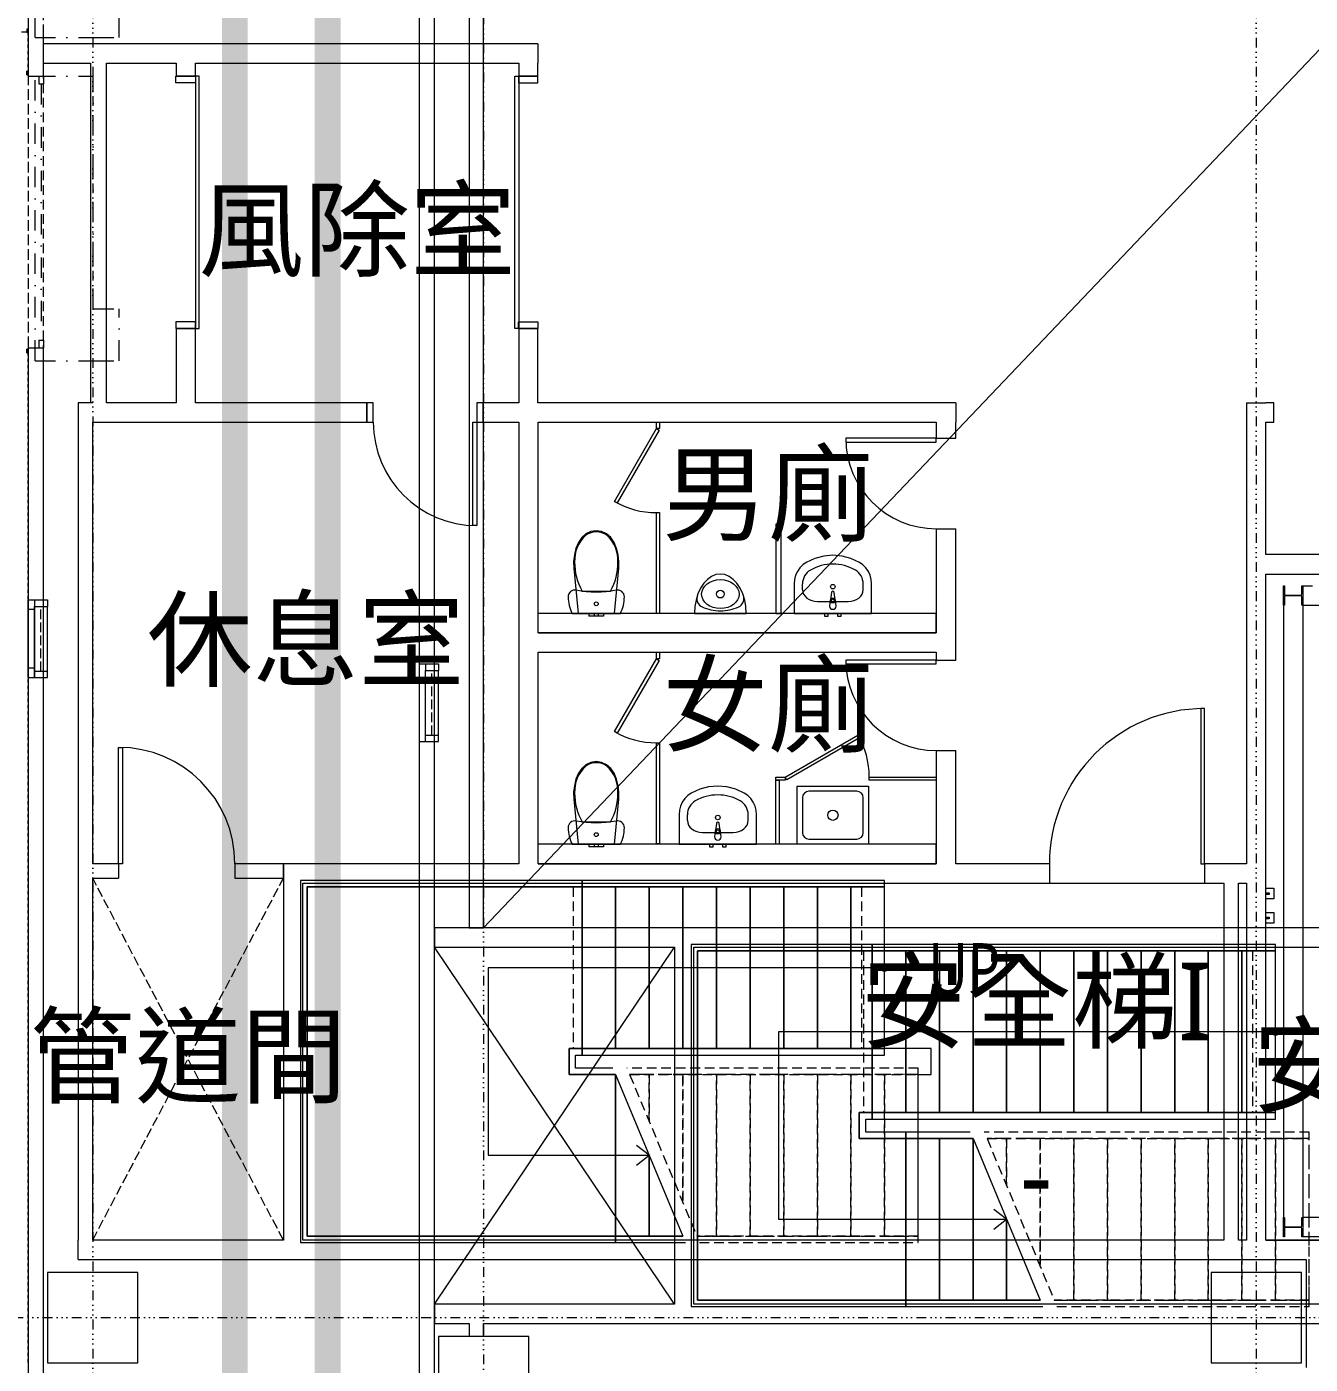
# Model space of a CAD drawing. Extents: x -168053 to 290600, y -560063 to 131745.
# Drawn here: x -3534 to 6394, y 60134 to 70477 of the extents above; entities that cross this region are included whole.
import ezdxf
from ezdxf.enums import TextEntityAlignment as Align

# ---------------------------------------------------------------- set-up
doc = ezdxf.new("R2010")
doc.units = 0
doc.header["$LTSCALE"] = 250
for name, pattern in [('H12PL1$0$HIDDEN', [0.4, 0.3, -0.1]), ('H12PL1$0$JJP_三點線', [0.9, 0.3, -0.15, 0, -0.15, 0, -0.15, 0, -0.15]), ('H12PL1$0$JJP_虛線(退縮線、投影線、地下室範圍、非屬本工程、圖面分區)', [0.45, 0.3, -0.15]), ('H12PL1$0$虛線', [0.846667, 0.423333, -0.423333]), ('H12PL1$0$點劃線', [1.340556, 0.635, -0.352778, 0, -0.352778]), ('H12PL25$0$HIDDEN', [0.4, 0.3, -0.1]), ('H12PL25$0$JJP_三點線', [0.9, 0.3, -0.15, 0, -0.15, 0, -0.15, 0, -0.15]), ('H12PL25$0$JJP_虛線(退縮線、投影線、地下室範圍、非屬本工程、圖面分區)', [0.45, 0.3, -0.15]), ('H12PL25$0$虛線', [0.846667, 0.423333, -0.423333])]:
    doc.linetypes.add(name, pattern=pattern)
for name, color, linetype in [('H12PL1$0$A-OBJE-2D', 252, 'Continuous'), ('H12PL1$0$A-OBJE-TOIL.3D', 252, 'Continuous'), ('H12PL1$0$A-STRS', 252, 'Continuous'), ('H12PL1$0$A-TEXT', 252, 'Continuous'), ('H12PL1$0$A-WALL-EX', 252, 'Continuous'), ('H12PL1$0$A-WALL-IN', 252, 'Continuous'), ('H12PL1$0$A-ZONE', 252, 'Continuous'), ('H12PL1$0$Door', 252, 'Continuous'), ('H12PL1$0$L10_14_SIAGE2', 252, 'Continuous'), ('H12PL1$0$L10_14_SUGATA4', 252, 'Continuous'), ('H12PL1$0$L10_14_TATEGU1', 252, 'Continuous'), ('H12PL1$0$L10_14_TATEGU2', 252, 'Continuous'), ('H12PL1$0$L10_29_ELV', 252, 'Continuous'), ('H12PL1$0$L10_29_SIAGE1', 252, 'Continuous'), ('H12PL1$0$L10_29_SIAGE3', 252, 'Continuous'), ('H12PL1$0$L10_29_STEEL2', 252, 'Continuous'), ('H12PL1$0$S-COL', 252, 'Continuous'), ('H12PL1$0$S-GRID', 252, 'Continuous'), ('H12PL1$0$S-SLAB-SHOW', 252, 'Continuous'), ('H12PL1$0$Window', 252, 'Continuous'), ('H12PL25$0$A-OBJE-2D', 252, 'Continuous'), ('H12PL25$0$A-STRS', 252, 'Continuous'), ('H12PL25$0$A-WALL-EX', 252, 'Continuous'), ('H12PL25$0$A-WALL-IN', 252, 'Continuous'), ('H12PL25$0$A-ZONE', 252, 'Continuous'), ('H12PL25$0$S-COL', 252, 'Continuous'), ('H12PL25$0$S-GRID', 252, 'Continuous'), ('H12PL25$0$Window', 252, 'Continuous'), ('XFM2P25-200K$0$M-PIPE-CHWR13', 94, 'Continuous'), ('XFM2P25-200K$0$M-PIPE-CHWS12', 130, 'Continuous')]:
    doc.layers.add(name, color=color, linetype=linetype)
doc.styles.add('H12PL1$0$Standard', font='', dxfattribs={"width": 0.8})
doc.styles.add('H12PL25$0$Standard', font='', dxfattribs={"width": 0.8})
doc.styles.get('H12PL1$0$Standard').set_extended_font_data('Microsoft JhengHei')
doc.styles.get('H12PL25$0$Standard').set_extended_font_data('Microsoft JhengHei')

# ---------------------------------------------------------------- blocks, each defined once
blk = doc.blocks.new('XFM2P25-200K')
at = {"layer": 'XFM2P25-200K$0$M-PIPE-CHWR13', "const_width": 200}
blk.add_lwpolyline([(-1925, 38156), (-1925, 84176), (20138, 84176)], dxfattribs=at)
at = {"layer": 'XFM2P25-200K$0$M-PIPE-CHWS12', "const_width": 200}
blk.add_lwpolyline([(-1207, 38112), (-1207, 83458), (20083, 83458)], dxfattribs=at)
blk = doc.blocks.new('H12PL25')
at = {"layer": 'H12PL25$0$A-OBJE-2D', "lineweight": 0}
for p, q in [((0, 63510), (17550, 81950)), ((-380, 60600), (1475, 63360)), ((1475, 60600), (-380, 63360))]:
    blk.add_line(p, q, dxfattribs=at)
at = {"layer": 'H12PL25$0$A-STRS', "lineweight": 0}
for p, q in [((3005, 63380), (1605, 63380)), ((1605, 63380), (1605, 60580)), ((1655, 60630), (1655, 63330)), ((1655, 63330), (3005, 63330)), ((1655, 63330), (1655, 60630)), ((2937.34, 63330), (1655, 63330)), ((1655, 63330), (1655, 60630)), ((3005, 63330), (1655, 63330)), ((3005, 63330), (2937.34, 63330)), ((6125, 63380), (3005, 63380)), ((3005, 63380), (3005, 63330)), ((3005, 63330), (3005, 63380)), ((3005, 63330), (6125, 63330)), ((6125, 63330), (3005, 63330)), ((3005, 62080), (3005, 63330)), ((3005, 62080), (3005, 63330)), ((3005, 62080), (3005, 63330)), ((3265, 63330), (3005, 63330)), ((3005, 63330), (3005, 62080)), ((3005, 62080), (3005, 63330)), ((3265, 62080), (3265, 63330)), ((3525, 63330), (3265, 63330)), ((3265, 63330), (3265, 62080)), ((3265, 62080), (3265, 63330)), ((3525, 62080), (3525, 63330)), ((3785, 63330), (3525, 63330)), ((3525, 63330), (3525, 62080)), ((3525, 62080), (3525, 63330)), ((3785, 62080), (3785, 63330)), ((4045, 63330), (3785, 63330)), ((3785, 63330), (3785, 62080)), ((3785, 62080), (3785, 63330)), ((4045, 62080), (4045, 63330)), ((4305, 63330), (4045, 63330)), ((4045, 63330), (4045, 62080)), ((4045, 62080), (4045, 63330)), ((4305, 62080), (4305, 63330)), ((4565, 63330), (4305, 63330)), ((4305, 63330), (4305, 62080)), ((4305, 62080), (4305, 63330)), ((4565, 62080), (4565, 63330)), ((4825, 63330), (4565, 63330)), ((4565, 63330), (4565, 62080)), ((4565, 62080), (4565, 63330)), ((4825, 62080), (4825, 63330)), ((5085, 63330), (4825, 63330)), ((4825, 63330), (4825, 62080)), ((4825, 62080), (4825, 63330)), ((5085, 62080), (5085, 63330)), ((5345, 63330), (5085, 63330)), ((5085, 63330), (5085, 62080)), ((5085, 62080), (5085, 63330)), ((5345, 62080), (5345, 63330)), ((5605, 63330), (5345, 63330)), ((5345, 63330), (5345, 62080)), ((5345, 62080), (5345, 63330)), ((5605, 62080), (5605, 63330)), ((5865, 63330), (5605, 63330)), ((5605, 63330), (5605, 62080)), ((5605, 62080), (5605, 63330)), ((5865, 62080), (5865, 63330)), ((6125, 63330), (5865, 63330)), ((5865, 63330), (5865, 62080)), ((5865, 62080), (5865, 63330)), ((6125, 63330), (6125, 63380)), ((6125, 62080), (6125, 63330)), ((6125, 62080), (6125, 63330)), ((3005, 62705), (2280, 62705)), ((2280, 62705), (2280, 61255)), ((5865, 62705), (3005, 62705)), ((6125, 62705), (5865, 62705)), ((3005, 62080), (2905, 62080)), ((2905, 62080), (2905, 61880)), ((2905, 61880), (2905, 62080)), ((2905, 62080), (2937.34, 62080)), ((2905, 61880), (2905, 62080)), ((2905, 62080), (3005, 62080)), ((2937.34, 62080), (3005, 62080)), ((6125, 62080), (3005, 62080)), ((3005, 62080), (3005, 62030)), ((3005, 62030), (3005, 62080)), ((3005, 62080), (6125, 62080)), ((3005, 62080), (3265, 62080)), ((3265, 62080), (3525, 62080)), ((3525, 62080), (3785, 62080)), ((3785, 62080), (4045, 62080)), ((4045, 62080), (4305, 62080)), ((4305, 62080), (4565, 62080)), ((4565, 62080), (4825, 62080)), ((4825, 62080), (5085, 62080)), ((5085, 62080), (5345, 62080)), ((5345, 62080), (5605, 62080)), ((5605, 62080), (5865, 62080)), ((5865, 62080), (6125, 62080)), ((6125, 62030), (6125, 62080)), ((2955, 61930), (2955, 62030)), ((2955, 62030), (3005, 62030)), ((3005, 62030), (6125, 62030)), ((2905, 61880), (3265, 61880)), ((3265, 61880), (2905, 61880)), ((3265, 61880), (2905, 61880)), ((3265, 61930), (2955, 61930)), ((3265, 61880), (3265, 61930)), ((3764.2, 61930), (3265, 61930)), ((3265, 61930), (3265, 61880)), ((3265, 61880), (3785, 61880)), ((3785, 61880), (3265, 61880)), ((3265, 61880), (3265, 60630)), ((3265, 61880), (3265, 60630)), ((3265, 60630), (3265, 61880)), ((3525, 61880), (3265, 61880)), ((3265, 61880), (3265, 60630)), ((3525, 61880), (3525, 60630)), ((3525, 60630), (3525, 61880)), ((3525, 61880), (3525, 60630)), ((3785, 61880), (3525, 61880)), ((3785, 61880), (3785, 60630)), ((3785, 60630), (3785, 61880)), ((3785, 61880), (3785, 60630)), ((3785, 61880), (4305, 60630)), ((2280, 61255), (3265, 61255)), ((3265, 61255), (4045, 61255)), ((4045, 61255), (3945, 61330)), ((3945, 61180), (4045, 61255)), ((4045, 61255), (4045, 60630)), ((4045, 60630), (4045, 61255)), ((4045, 61255), (4045, 60630)), ((3265, 60630), (1655, 60630)), ((1655, 60630), (3265, 60630)), ((1655, 60630), (3265, 60630)), ((3265, 60580), (3265, 60630)), ((4305, 60630), (3265, 60630)), ((3265, 60630), (3265, 60580)), ((3265, 60630), (4305, 60630)), ((3265, 60630), (3525, 60630)), ((3525, 60630), (3785, 60630)), ((3785, 60630), (4045, 60630)), ((4045, 60630), (4305, 60630)), ((1605, 60580), (3265, 60580)), ((3265, 60580), (4325.8, 60580))]:
    blk.add_line(p, q, dxfattribs=at)
at = {"layer": 'H12PL25$0$A-STRS', "linetype": 'H12PL25$0$JJP_虛線(退縮線、投影線、地下室範圍、非屬本工程、圖面分區)', "lineweight": 0}
for p, q in [((2937.34, 63330), (2937.34, 62080)), ((5945.91, 63330), (5945.91, 62080)), ((3265, 61880), (3265, 60630)), ((6385, 61930), (3872.51, 61930)), ((3893.31, 61880), (6385, 61880)), ((4045, 61880), (3893.31, 61880)), ((3893.31, 61880), (4413.31, 60630)), ((4045, 61880), (4045, 61515.36)), ((4045, 61515.36), (4045, 61880)), ((4045, 61880), (4045, 61515.36)), ((4305, 61880), (4045, 61880)), ((4305, 61880), (4305, 60890.36)), ((4305, 60890.36), (4305, 61880)), ((4305, 61880), (4305, 60890.36)), ((4565, 61880), (4305, 61880)), ((4565, 61880), (4565, 60630)), ((4565, 60630), (4565, 61880)), ((4565, 61880), (4565, 60630)), ((4825, 61880), (4565, 61880)), ((4825, 61880), (4825, 60630)), ((4825, 60630), (4825, 61880)), ((4825, 61880), (4825, 60630)), ((5085, 61880), (4825, 61880)), ((5085, 61880), (5085, 60630)), ((5085, 60630), (5085, 61880)), ((5085, 61880), (5085, 60630)), ((5345, 61880), (5085, 61880)), ((5345, 61880), (5345, 60630)), ((5345, 60630), (5345, 61880)), ((5345, 61880), (5345, 60630)), ((5605, 61880), (5345, 61880)), ((5605, 61880), (5605, 60630)), ((5605, 60630), (5605, 61880)), ((5605, 61880), (5605, 60630)), ((5865, 61880), (5605, 61880)), ((5865, 61880), (5865, 60630)), ((5865, 60630), (5865, 61880)), ((5865, 61880), (5865, 60630)), ((6125, 61880), (5865, 61880)), ((6125, 61880), (6125, 60630)), ((6125, 60630), (6125, 61880)), ((6125, 61880), (6125, 60630)), ((6385, 61880), (6125, 61880)), ((6385, 61880), (6385, 61930)), ((6385, 60630), (6385, 61880)), ((6385, 60630), (4413.31, 60630)), ((4413.31, 60630), (4565, 60630)), ((4565, 60630), (4825, 60630)), ((4825, 60630), (5085, 60630)), ((5085, 60630), (5345, 60630)), ((5345, 60630), (5605, 60630)), ((5605, 60630), (5865, 60630)), ((5865, 60630), (6125, 60630)), ((6125, 60630), (6385, 60630)), ((6385, 60580), (6385, 60630)), ((4434.11, 60580), (6385, 60580))]:
    blk.add_line(p, q, dxfattribs=at)
at = {"layer": 'H12PL25$0$A-STRS', "linetype": 'H12PL25$0$虛線', "lineweight": 0}
for p, q in [((6385, 61880), (3893.31, 61880)), ((6385, 60630), (6385, 61880)), ((4413.31, 60630), (6385, 60630))]:
    blk.add_line(p, q, dxfattribs=at)
at = {"layer": 'H12PL25$0$A-STRS', "lineweight": 0, "flags": 128}
blk.add_lwpolyline([(6125, 62730, 1), (6125, 62680, 1)], format="xyb", close=True, dxfattribs=at)
at = {"layer": 'H12PL25$0$A-WALL-EX', "linetype": 'H12PL25$0$JJP_虛線(退縮線、投影線、地下室範圍、非屬本工程、圖面分區)', "lineweight": 0}
blk.add_line((-500, 82879.97), (-500, -2529.97), dxfattribs=at)
at = {"layer": 'H12PL25$0$A-WALL-EX', "lineweight": 0}
for p, q in [((-500, 65550), (-380, 65550)), ((-500, 65550), (-500, 64950)), ((-380, 64950), (-380, 65550)), ((-500, 64950), (-380, 64950))]:
    blk.add_line(p, q, dxfattribs=at)
at = {"layer": 'H12PL25$0$A-WALL-EX', "linetype": 'H12PL25$0$JJP_虛線(退縮線、投影線、地下室範圍、非屬本工程、圖面分區)', "lineweight": 0, "flags": 128}
for points in [[(-500.03, 83000), (-500.03, -2650)], [(-380, -2529.97), (-380, 82879.97)]]:
    blk.add_lwpolyline(points, dxfattribs=at)
at = {"layer": 'H12PL25$0$A-WALL-EX', "lineweight": 0, "flags": 128}
for points in [[(-500, 83000), (-500, 65550)], [(-380, 65550), (-380, 82880)], [(-500, 64950), (-500, 55850)], [(-380, 55850), (-380, 64950)]]:
    blk.add_lwpolyline(points, dxfattribs=at)
at = {"layer": 'H12PL25$0$A-WALL-IN', "lineweight": 0, "flags": 128}
for points in [[(-112.5, 74615), (-112.5, 63510)], [(0, 64510), (0, 74615)], [(0, 64360), (0, 64510)], [(0, 63510), (0, 64360)], [(8925, 63510), (-380, 63510)], [(-380, 63510), (-380, 63360)], [(-112.5, 63510), (0, 63510)], [(-380, 63360), (1475, 63360)], [(1475, 63360), (1475, 60600)], [(1625, 60600), (1625, 63360)], [(1625, 63360), (8750, 63360)], [(1475, 60600), (-380, 60600)], [(-380, 60600), (-380, 60450)], [(8750, 60600), (1625, 60600)], [(-380, 60450), (-112.5, 60450)], [(-112.5, 60450), (-112.5, 60350)], [(0, 60350), (0, 60450)], [(0, 60450), (13685, 60450)]]:
    blk.add_lwpolyline(points, dxfattribs=at)
at = {"layer": 'H12PL25$0$S-COL', "lineweight": 0, "flags": 128}
blk.add_lwpolyline([(-350, 59650), (350, 59650), (350, 60350), (-350, 60350)], close=True, dxfattribs=at)
at = {"layer": 'H12PL25$0$S-GRID', "linetype": 'H12PL25$0$JJP_三點線', "lineweight": 0}
blk.add_line((0, 128250), (0, -28000), dxfattribs=at)
at = {"layer": 'H12PL25$0$Window', "lineweight": 0}
for p, q in [((-450, 65550), (-350, 65550)), ((-450, 65550), (-450, 65500)), ((-450, 65000), (-450, 65500)), ((-450, 65500), (-350, 65500)), ((-350, 65550), (-350, 65500)), ((-350, 65000), (-350, 65500)), ((-450, 65000), (-350, 65000)), ((-450, 64950), (-450, 65000)), ((-350, 64950), (-350, 65000)), ((-450, 64950), (-350, 64950))]:
    blk.add_line(p, q, dxfattribs=at)
at = {"layer": 'H12PL25$0$Window', "linetype": 'H12PL25$0$HIDDEN', "lineweight": 0}
blk.add_line((-400, 65000), (-400, 65500), dxfattribs=at)
at = {"layer": 'H12PL25$0$A-ZONE', "style": 'H12PL25$0$Standard'}
blk.add_text('安全梯I', height=600, dxfattribs=at).set_placement((7297.91, 62745.24), align=Align.TOP_CENTER)
blk = doc.blocks.new('H12PL1')
at = {"layer": 'H12PL1$0$A-OBJE-2D', "linetype": 'H12PL1$0$HIDDEN', "lineweight": 0}
for p, q in [((0, 60600), (1475, 63397.5)), ((1475, 60600), (0, 63397.5))]:
    blk.add_line(p, q, dxfattribs=at)
at = {"layer": 'H12PL1$0$A-OBJE-TOIL.3D', "lineweight": 0}
for p, q in [((3786.06, 65618.04), (3895, 65618.04)), ((3895, 65618.04), (4003.94, 65618.04)), ((5490.22, 65628.27), (5490.22, 65674.09)), ((5959.78, 65628.27), (5959.78, 65674.09)), ((5606.17, 65537.32), (5843.83, 65537.32)), ((5711.4, 65527.23), (5711.4, 65542.1)), ((5738.6, 65527.23), (5711.4, 65527.23)), ((5738.6, 65542.1), (5738.6, 65527.23)), ((3854.69, 65445), (3838, 65445)), ((3838, 65445), (3838, 65425)), ((3854.69, 65425), (3838, 65425)), ((3879, 65445), (3854.69, 65445)), ((3879, 65425), (3854.69, 65425)), ((3883.69, 65445), (3879, 65445)), ((3879, 65445), (3879, 65425)), ((3883.69, 65425), (3879, 65425)), ((3895, 65445), (3883.69, 65445)), ((3895, 65425), (3883.69, 65425)), ((3906.31, 65445), (3895, 65445)), ((3906.31, 65425), (3895, 65425)), ((3911, 65445), (3906.31, 65445)), ((3911, 65425), (3906.31, 65425)), ((3911, 65445), (3911, 65425)), ((3935.31, 65445), (3911, 65445)), ((3935.31, 65425), (3911, 65425)), ((3952, 65445), (3935.31, 65445)), ((3952, 65425), (3935.31, 65425)), ((3952, 65445), (3952, 65425)), ((5910, 64070), (5540, 64070)), ((5490, 64020), (5490, 63750)), ((5960, 63750), (5960, 64020)), ((3786.06, 63833.04), (3895, 63833.04)), ((3895, 63833.04), (4003.94, 63833.04)), ((4600.22, 63843.27), (4600.22, 63889.09)), ((5069.78, 63843.27), (5069.78, 63889.09)), ((4716.17, 63752.32), (4953.83, 63752.32)), ((4821.4, 63742.23), (4821.4, 63757.1)), ((4848.6, 63742.23), (4821.4, 63742.23)), ((4848.6, 63757.1), (4848.6, 63742.23)), ((3854.69, 63660), (3838, 63660)), ((3838, 63660), (3838, 63640)), ((3854.69, 63640), (3838, 63640)), ((3879, 63660), (3854.69, 63660)), ((3879, 63640), (3854.69, 63640)), ((3883.69, 63660), (3879, 63660)), ((3879, 63660), (3879, 63640)), ((3883.69, 63640), (3879, 63640)), ((3895, 63660), (3883.69, 63660)), ((3895, 63640), (3883.69, 63640)), ((3906.31, 63660), (3895, 63660)), ((3906.31, 63640), (3895, 63640)), ((3911, 63660), (3906.31, 63660)), ((3911, 63640), (3906.31, 63640)), ((3911, 63660), (3911, 63640)), ((3935.31, 63660), (3911, 63660)), ((3935.31, 63640), (3911, 63640)), ((3952, 63660), (3935.31, 63660)), ((3952, 63640), (3935.31, 63640)), ((3952, 63660), (3952, 63640)), ((5540, 63700), (5910, 63700))]:
    blk.add_line(p, q, dxfattribs=at)
at = {"layer": 'H12PL1$0$A-OBJE-TOIL.3D', "lineweight": 0, "flags": 128}
for points in [[(4385, 66875), (4360, 66875), (4360, 66925), (4385, 66925)], [(4381.65, 66862.5), (4056.65, 66299.58), (4035, 66312.08), (4360, 66875)], [(4385, 65445), (4360, 65445), (4360, 66225), (4385, 66225)], [(5285, 65445), (5325, 65445), (5325, 66135), (5285, 66135)], [(4064.42, 65898.43), (4052.02, 65948.17), (4033, 65995.11), (4007.4, 66032.31), (3974.36, 66060.82), (3936.05, 66078.78), (3895, 66085), (3853.95, 66078.78), (3815.64, 66060.82), (3782.6, 66032.31), (3757, 65995.11), (3737.98, 65948.17), (3725.58, 65898.43), (3720.09, 65847.08), (3721.65, 65795.38), (3754.03, 65445), (4035.97, 65445), (4068.35, 65795.38), (4069.91, 65847.08)], [(6025, 65445), (6025, 65674.09), (6022.11, 65707.81), (6013.51, 65740.46), (5999.5, 65770.98), (5980.51, 65798.41), (5957.15, 65821.86), (5930.17, 65840.59), (5864.98, 65870.53), (5795.96, 65888.83), (5725, 65894.99), (5654.04, 65888.83), (5585.02, 65870.53), (5519.83, 65840.59), (5492.85, 65821.86), (5469.49, 65798.41), (5450.5, 65770.98), (5436.49, 65740.46), (5427.89, 65707.81), (5425, 65674.09), (5425, 65445)], [(5055, 65445), (5051.96, 65497.96), (5042.94, 65549.32), (5028.21, 65597.5), (5008.21, 65641.05), (4983.56, 65678.64), (4955, 65709.14), (4923.4, 65731.61), (4889.73, 65745.37), (4855, 65750), (4820.27, 65745.37), (4786.6, 65731.61), (4755, 65709.14), (4726.44, 65678.64), (4701.79, 65641.05), (4681.79, 65597.5), (4667.06, 65549.32), (4658.04, 65497.96), (4655, 65445), (4855, 65445)], [(4081.77, 65445), (4088.87, 65460.07), (4095.07, 65475.54), (4100.36, 65491.34), (4104.71, 65507.43), (4108.11, 65523.74), (4110.55, 65540.22), (4112.01, 65556.82), (4112.5, 65573.48), (4111.22, 65585.01), (4107.43, 65595.98), (4101.33, 65605.85), (4093.21, 65614.15), (4083.46, 65620.45), (4072.57, 65624.47), (4061.06, 65625.99), (4049.5, 65624.95), (4011.22, 65618.17), (3972.64, 65613.31), (3933.87, 65610.39), (3895, 65609.42), (3856.13, 65610.39), (3817.36, 65613.31), (3778.78, 65618.17), (3740.5, 65624.95), (3728.94, 65625.99), (3717.43, 65624.47), (3706.54, 65620.45), (3696.79, 65614.15), (3688.67, 65605.85), (3682.57, 65595.98), (3678.78, 65585.01), (3677.5, 65573.48), (3677.99, 65556.82), (3679.45, 65540.22), (3681.89, 65523.74), (3685.29, 65507.43), (3689.64, 65491.34), (3694.93, 65475.54), (3701.13, 65460.07), (3708.23, 65445)], [(5688.5, 65445), (5661.5, 65445), (5661.5, 65425), (5688.5, 65425)], [(5788.5, 65445), (5761.5, 65445), (5761.5, 65425), (5788.5, 65425)], [(4381.65, 65082.5), (4056.65, 64519.58), (4035, 64532.08), (4360, 65095)], [(4385, 65095), (4360, 65095), (4360, 65145), (4385, 65145)], [(4385, 63665), (4360, 63665), (4360, 64445), (4385, 64445)], [(5356.08, 64180), (5919, 64505), (5931.5, 64483.35), (5368.58, 64158.35)], [(4064.42, 64113.43), (4052.02, 64163.17), (4033, 64210.11), (4007.4, 64247.31), (3974.36, 64275.82), (3936.05, 64293.78), (3895, 64300), (3853.95, 64293.78), (3815.64, 64275.82), (3782.6, 64247.31), (3757, 64210.11), (3737.98, 64163.17), (3725.58, 64113.43), (3720.09, 64062.08), (3721.65, 64010.38), (3754.03, 63660), (4035.97, 63660), (4068.35, 64010.38), (4069.91, 64062.08)], [(5356.08, 64180), (5356.08, 64155), (5285, 64155), (5285, 64180)], [(5310, 63660), (5285, 63660), (5285, 64155), (5310, 64155)], [(6525, 64180), (6525, 64155), (6006.08, 64155), (6006.08, 64180)], [(5135, 63660), (5135, 63889.09), (5132.11, 63922.81), (5123.51, 63955.46), (5109.5, 63985.98), (5090.51, 64013.41), (5067.15, 64036.86), (5040.17, 64055.59), (4974.98, 64085.53), (4905.96, 64103.83), (4835, 64109.99), (4764.04, 64103.83), (4695.02, 64085.53), (4629.83, 64055.59), (4602.85, 64036.86), (4579.49, 64013.41), (4560.5, 63985.98), (4546.49, 63955.46), (4537.89, 63922.81), (4535, 63889.09), (4535, 63660)], [(5450, 64110), (6000, 64110), (6000, 63660), (5450, 63660)], [(4081.77, 63660), (4088.87, 63675.07), (4095.07, 63690.54), (4100.36, 63706.34), (4104.71, 63722.43), (4108.11, 63738.74), (4110.55, 63755.22), (4112.01, 63771.82), (4112.5, 63788.48), (4111.22, 63800.01), (4107.43, 63810.98), (4101.33, 63820.85), (4093.21, 63829.15), (4083.46, 63835.45), (4072.57, 63839.47), (4061.06, 63840.99), (4049.5, 63839.95), (4011.22, 63833.17), (3972.64, 63828.31), (3933.87, 63825.39), (3895, 63824.42), (3856.13, 63825.39), (3817.36, 63828.31), (3778.78, 63833.17), (3740.5, 63839.95), (3728.94, 63840.99), (3717.43, 63839.47), (3706.54, 63835.45), (3696.79, 63829.15), (3688.67, 63820.85), (3682.57, 63810.98), (3678.78, 63800.01), (3677.5, 63788.48), (3677.99, 63771.82), (3679.45, 63755.22), (3681.89, 63738.74), (3685.29, 63722.43), (3689.64, 63706.34), (3694.93, 63690.54), (3701.13, 63675.07), (3708.23, 63660)], [(4798.5, 63660), (4771.5, 63660), (4771.5, 63640), (4798.5, 63640)], [(4898.5, 63660), (4871.5, 63660), (4871.5, 63640), (4898.5, 63640)]]:
    blk.add_lwpolyline(points, close=True, dxfattribs=at)
for points in [[(5750, 65502.32), (5746, 65544.27, 0.12101958), (5742.73, 65553.78), (5736.1, 65606.72, 0.88256628), (5713.9, 65606.72), (5707.27, 65553.78, 0.12101958), (5704, 65544.27), (5700, 65502.32, 1)], [(4860, 63717.32), (4856, 63759.27, 0.12101958), (4852.73, 63768.78), (4846.1, 63821.72, 0.88256628), (4823.9, 63821.72), (4817.27, 63768.78, 0.12101958), (4814, 63759.27), (4810, 63717.32, 1)]]:
    blk.add_lwpolyline(points, format="xyb", close=True, dxfattribs=at)
for points in [[(6525, 65445), (3445, 65445)], [(3445, 65295), (3445, 65445)], [(6525, 65295), (6525, 65445)], [(3445, 65295), (6525, 65295)], [(6525, 63660), (3445, 63660)], [(3445, 63510), (3445, 63660)], [(6525, 63510), (6525, 63660)], [(3445, 63510), (6525, 63510)]]:
    blk.add_lwpolyline(points, dxfattribs=at)
at = {"layer": 'H12PL1$0$A-OBJE-TOIL.3D', "lineweight": 0}
for centre, radius in [((4855, 65595), 30), ((5725, 65652.14), 17.5), ((5725, 63885), 40), ((4835, 63867.14), 17.5)]:
    blk.add_circle(centre, radius, dxfattribs=at)
for centre, radius, start, end in [((4360, 66875), 650, 240, 270), ((4743.21, 65560.27), 70.02, 169.18547, 244.54742), ((4855, 65795.15), 330.15, 244.547422, 270), ((4855, 65795.15), 330.15, 270, 295.452578), ((4966.79, 65560.27), 70.02, 295.452578, 10.81453), ((5725, 65542.37), 21.09, 32.771025, 147.228975), ((5725, 65542.1), 13.6, 0, 180), ((4360, 65095), 650, 240, 270), ((5356.08, 64180), 650, 0, 30), ((5540, 64020), 50, 90, 180), ((5910, 64020), 50, 0, 90), ((4835, 63757.37), 21.09, 32.771025, 147.228975), ((4835, 63757.1), 13.6, 0, 180), ((5540, 63750), 50, 180, 270), ((5910, 63750), 50, 270, 0)]:
    blk.add_arc(centre, radius, start, end, dxfattribs=at)
for centre, major_axis, ratio, start_param, end_param in [((3984.46, 65857.3), (0, 257.06), 0.99937656, 0.7259352, 1.62652376), ((3895.81, 65937.76), (0, 138.61), 0.99937656, 0.00586087, 0.63250464), ((3894.19, 65937.76), (0, 138.61), 0.99937656, 5.65068079, 6.27732457), ((3805.54, 65857.3), (0, 257.06), 0.99937656, 4.65665775, 5.55724631), ((4153.1, 65832.94), (0, 425.52), 0.99937656, 1.5471782, 2.10019876), ((3636.9, 65832.94), (0, 425.52), 0.99937656, 4.18298425, 4.7360048), ((5725, 65445), (0, 381.82), 0.95652174, 5.78621047, 6.78016015), ((5606.15, 65674.09), (0, 121.2), 0.95652174, 0.49697483, 1.57079633), ((5843.85, 65674.09), (0, 121.2), 0.95652174, 4.71238898, 5.78621048), ((5606.3, 65628.27), (116.07, 0), 0.78364566, 3.14159265, 4.71238898), ((5843.7, 65628.27), (116.07, 0), 0.78364566, 4.71238898, 6.28318531), ((3984.46, 64072.3), (0, 257.06), 0.99937656, 0.7259352, 1.62652376), ((3895.81, 64152.76), (0, 138.61), 0.99937656, 0.00586087, 0.63250464), ((3894.19, 64152.76), (0, 138.61), 0.99937656, 5.65068079, 6.27732457), ((3805.54, 64072.3), (0, 257.06), 0.99937656, 4.65665775, 5.55724631), ((4153.1, 64047.94), (0, 425.52), 0.99937656, 1.5471782, 2.10019876), ((3636.9, 64047.94), (0, 425.52), 0.99937656, 4.18298425, 4.7360048), ((4835, 63660), (0, 381.82), 0.95652174, 5.78621047, 6.78016015), ((4716.15, 63889.09), (0, 121.2), 0.95652174, 0.49697483, 1.57079633), ((4953.85, 63889.09), (0, 121.2), 0.95652174, 4.71238898, 5.78621048), ((4716.3, 63843.27), (116.07, 0), 0.78364566, 3.14159265, 4.71238898), ((4953.7, 63843.27), (116.07, 0), 0.78364566, 4.71238898, 6.28318531)]:
    blk.add_ellipse(centre, major_axis=major_axis, ratio=ratio, start_param=start_param, end_param=end_param, dxfattribs=at)
for centre, major_axis, ratio in [((4855, 65595), (145, 0), 0.77241379), ((3895, 65519.98), (15, 0), 0.99972383), ((3895, 63734.98), (15, 0), 0.99972383)]:
    blk.add_ellipse(centre, major_axis=major_axis, ratio=ratio, dxfattribs=at)
at = {"layer": 'H12PL1$0$A-STRS', "lineweight": 0}
for p, q in [((3785, 63380), (1608.56, 63380)), ((1608.56, 63380), (1608.56, 60580)), ((1658.56, 60630), (1658.56, 63330)), ((1658.56, 63330), (3785, 63330)), ((1658.56, 63330), (1658.56, 60630)), ((3715.58, 63330), (1658.56, 63330)), ((1658.56, 63330), (1658.56, 60630)), ((3785, 63330), (1658.56, 63330)), ((3785, 63330), (3715.58, 63330)), ((6125, 63380), (3785, 63380)), ((3785, 63380), (3785, 63330)), ((3785, 63330), (3785, 63380)), ((3785, 63330), (6125, 63330)), ((6125, 63330), (3785, 63330)), ((3785, 62080), (3785, 63330)), ((3785, 62080), (3785, 63330)), ((3785, 62080), (3785, 63330)), ((4045, 63330), (3785, 63330)), ((3785, 63330), (3785, 62080)), ((3785, 62080), (3785, 63330)), ((4045, 62080), (4045, 63330)), ((4305, 63330), (4045, 63330)), ((4045, 63330), (4045, 62080)), ((4045, 62080), (4045, 63330)), ((4305, 62080), (4305, 63330)), ((4565, 63330), (4305, 63330)), ((4305, 63330), (4305, 62080)), ((4305, 62080), (4305, 63330)), ((4565, 62080), (4565, 63330)), ((4825, 63330), (4565, 63330)), ((4565, 63330), (4565, 62080)), ((4565, 62080), (4565, 63330)), ((4825, 62080), (4825, 63330)), ((5085, 63330), (4825, 63330)), ((4825, 63330), (4825, 62080)), ((4825, 62080), (4825, 63330)), ((5085, 62080), (5085, 63330)), ((5345, 63330), (5085, 63330)), ((5085, 63330), (5085, 62080)), ((5085, 62080), (5085, 63330)), ((5345, 62080), (5345, 63330)), ((5605, 63330), (5345, 63330)), ((5345, 63330), (5345, 62080)), ((5345, 62080), (5345, 63330)), ((5605, 62080), (5605, 63330)), ((5865, 63330), (5605, 63330)), ((5605, 63330), (5605, 62080)), ((5605, 62080), (5605, 63330)), ((5865, 62080), (5865, 63330)), ((6125, 63330), (5865, 63330)), ((5865, 63330), (5865, 62080)), ((5865, 62080), (5865, 63330)), ((6125, 63330), (6125, 63380)), ((6125, 62080), (6125, 63330)), ((6125, 62080), (6125, 63330)), ((3785, 62705), (3060, 62705)), ((3060, 62705), (3060, 61255)), ((5865, 62705), (3785, 62705)), ((6125, 62705), (5865, 62705)), ((3785, 62080), (3685, 62080)), ((3685, 62080), (3685, 61880)), ((3685, 61880), (3685, 62080)), ((3685, 62080), (3715.58, 62080)), ((3685, 61880), (3685, 62080)), ((3685, 62080), (3785, 62080)), ((3715.58, 62080), (3785, 62080)), ((6125, 62080), (3785, 62080)), ((3785, 62080), (3785, 62030)), ((3785, 62030), (3785, 62080)), ((3785, 62080), (6125, 62080)), ((3785, 62080), (4045, 62080)), ((4045, 62080), (4305, 62080)), ((4305, 62080), (4565, 62080)), ((4565, 62080), (4825, 62080)), ((4825, 62080), (5085, 62080)), ((5085, 62080), (5345, 62080)), ((5345, 62080), (5605, 62080)), ((5605, 62080), (5865, 62080)), ((5865, 62080), (6125, 62080)), ((6125, 62030), (6125, 62080)), ((3735, 61930), (3735, 62030)), ((3735, 62030), (3785, 62030)), ((3785, 62030), (6125, 62030)), ((3685, 61880), (4045, 61880)), ((4045, 61880), (3685, 61880)), ((4045, 61880), (3685, 61880)), ((4024.2, 61930), (3735, 61930)), ((4045, 61880), (4045, 60630)), ((4045, 61880), (4045, 60630)), ((4045, 60630), (4045, 61880)), ((4045, 61880), (4045, 60630)), ((4045, 61880), (4565, 60630)), ((3060, 61255), (4045, 61255)), ((4045, 61255), (4305, 61255)), ((4305, 61255), (4205, 61330)), ((4205, 61180), (4305, 61255)), ((4305, 61255), (4305, 60630)), ((4305, 60630), (4305, 61255)), ((4305, 61255), (4305, 60630)), ((4045, 60630), (1658.56, 60630)), ((1658.56, 60630), (4045, 60630)), ((1658.56, 60630), (4045, 60630)), ((4045, 60580), (4045, 60630)), ((4565, 60630), (4045, 60630)), ((4045, 60630), (4045, 60580)), ((4045, 60630), (4565, 60630)), ((4045, 60630), (4305, 60630)), ((4305, 60630), (4565, 60630)), ((1608.56, 60580), (4045, 60580)), ((4045, 60580), (4585.8, 60580))]:
    blk.add_line(p, q, dxfattribs=at)
at = {"layer": 'H12PL1$0$A-STRS', "linetype": 'H12PL1$0$JJP_虛線(退縮線、投影線、地下室範圍、非屬本工程、圖面分區)', "lineweight": 0}
for p, q in [((3715.58, 63330), (3715.58, 62080)), ((5946.78, 63330), (5946.78, 62080)), ((4045, 61880), (4045, 60630)), ((6385, 61930), (4132.51, 61930)), ((4153.31, 61880), (6385, 61880)), ((4305, 61880), (4153.31, 61880)), ((4153.31, 61880), (4673.31, 60630)), ((4305, 61880), (4305, 61515.36)), ((4305, 61515.36), (4305, 61880)), ((4305, 61880), (4305, 61515.36)), ((4565, 61880), (4305, 61880)), ((4565, 61880), (4565, 60890.36)), ((4565, 60890.36), (4565, 61880)), ((4565, 61880), (4565, 60890.36)), ((4825, 61880), (4565, 61880)), ((4825, 61880), (4825, 60630)), ((4825, 60630), (4825, 61880)), ((4825, 61880), (4825, 60630)), ((5085, 61880), (4825, 61880)), ((5085, 61880), (5085, 60630)), ((5085, 60630), (5085, 61880)), ((5085, 61880), (5085, 60630)), ((5345, 61880), (5085, 61880)), ((5345, 61880), (5345, 60630)), ((5345, 60630), (5345, 61880)), ((5345, 61880), (5345, 60630)), ((5605, 61880), (5345, 61880)), ((5605, 61880), (5605, 60630)), ((5605, 60630), (5605, 61880)), ((5605, 61880), (5605, 60630)), ((5865, 61880), (5605, 61880)), ((5865, 61880), (5865, 60630)), ((5865, 60630), (5865, 61880)), ((5865, 61880), (5865, 60630)), ((6125, 61880), (5865, 61880)), ((6125, 61880), (6125, 60630)), ((6125, 60630), (6125, 61880)), ((6125, 61880), (6125, 60630)), ((6385, 61880), (6125, 61880)), ((6385, 61880), (6385, 61930)), ((6385, 60630), (6385, 61880)), ((6385, 60630), (4673.31, 60630)), ((4673.31, 60630), (4825, 60630)), ((4825, 60630), (5085, 60630)), ((5085, 60630), (5345, 60630)), ((5345, 60630), (5605, 60630)), ((5605, 60630), (5865, 60630)), ((5865, 60630), (6125, 60630)), ((6125, 60630), (6385, 60630)), ((6385, 60580), (6385, 60630)), ((4694.11, 60580), (6385, 60580))]:
    blk.add_line(p, q, dxfattribs=at)
at = {"layer": 'H12PL1$0$A-STRS', "linetype": 'H12PL1$0$虛線', "lineweight": 0}
for p, q in [((6385, 61880), (4153.31, 61880)), ((6385, 60630), (6385, 61880)), ((4673.31, 60630), (6385, 60630))]:
    blk.add_line(p, q, dxfattribs=at)
at = {"layer": 'H12PL1$0$A-STRS', "lineweight": 0, "flags": 128}
blk.add_lwpolyline([(6125, 62730, 1), (6125, 62680, 1)], format="xyb", close=True, dxfattribs=at)
at = {"layer": 'H12PL1$0$A-WALL-EX', "linetype": 'H12PL1$0$JJP_虛線(退縮線、投影線、地下室範圍、非屬本工程、圖面分區)', "lineweight": 0}
blk.add_line((-500, 82879.97), (-500, -2529.97), dxfattribs=at)
at = {"layer": 'H12PL1$0$A-WALL-EX', "lineweight": 0}
for p, q in [((-500, 69600), (-380, 69600)), ((-500, 67500), (-380, 67500)), ((-500, 65550), (-500, 64950)), ((-380, 64950), (-380, 65550))]:
    blk.add_line(p, q, dxfattribs=at)
at = {"layer": 'H12PL1$0$A-WALL-EX', "linetype": 'H12PL1$0$JJP_虛線(退縮線、投影線、地下室範圍、非屬本工程、圖面分區)', "lineweight": 0, "flags": 128}
for points in [[(-500.03, 83000), (-500.03, -2650)], [(-380, -2529.97), (-380, 82879.97)]]:
    blk.add_lwpolyline(points, dxfattribs=at)
at = {"layer": 'H12PL1$0$A-WALL-EX', "lineweight": 0, "flags": 128}
for points in [[(-500, 70000), (-500, 69600)], [(-380, 69600), (-380, 70000)], [(-500, 67500), (-500, 65550)], [(-380, 65550), (-380, 67500)], [(-500, 64950), (-500, 55850)], [(-380, 55850), (-380, 64950)]]:
    blk.add_lwpolyline(points, dxfattribs=at)
at = {"layer": 'H12PL1$0$A-WALL-IN', "lineweight": 0}
for p, q in [((794, 69600), (646, 69600)), ((3296, 69600), (3444, 69600)), ((794, 67650), (646, 67650)), ((3296, 67650), (3444, 67650)), ((2120, 66925), (2120, 67075)), ((3020, 66925), (3020, 67075)), ((9135, 66925), (9135, 67075)), ((6525, 66800), (6675, 66800)), ((6525, 66100), (6675, 66100)), ((6525, 65085), (6675, 65085)), ((6525, 64385), (6675, 64385)), ((200, 63510), (200, 63397.5)), ((1100, 63510), (1100, 63397.5)), ((7400, 63510), (7400, 63360)), ((8600, 63510), (8600, 63360))]:
    blk.add_line(p, q, dxfattribs=at)
at = {"layer": 'H12PL1$0$A-WALL-IN', "lineweight": 0, "flags": 128}
for points in [[(3444, 69850), (-380, 69850)], [(-380, 69700), (-380, 69850)], [(3444, 69850), (3444, 69700)], [(-380, 69700), (-18, 69700)], [(-18, 69700), (-18, 67075)], [(107, 67075), (107, 69700)], [(107, 69700), (646, 69700)], [(646, 69700), (646, 69600)], [(794, 69600), (794, 69700)], [(794, 69700), (3296, 69700)], [(3296, 69700), (3296, 69600)], [(3444, 69600), (3444, 69700)], [(646, 67650), (646, 67075)], [(794, 67075), (794, 67650)], [(3296, 67650), (3296, 67075)], [(3444, 67075), (3444, 67650)], [(0, 67075), (-112.5, 67075)], [(-112.5, 67075), (-112.5, 60600)], [(646, 67075), (107, 67075)], [(2120, 67075), (794, 67075)], [(3296, 67075), (3020, 67075)], [(6675, 67075), (3444, 67075)], [(6675, 67075), (6675, 66925)], [(8925, 67075), (9075, 67075)], [(8925, 67075), (8925, 63510)], [(9135, 67075), (9075, 67075)], [(0, 63510), (0, 66925)], [(0, 66925), (2120, 66925)], [(3020, 66925), (3295, 66925)], [(3295, 66925), (3295, 63510)], [(3445, 65295), (3445, 66925)], [(3445, 66925), (6525, 66925)], [(6525, 66925), (6525, 66800)], [(6675, 66800), (6675, 66925)], [(9075, 66925), (9135, 66925)], [(9075, 65900), (9075, 66925)], [(6525, 66100), (6525, 65295)], [(6675, 65085), (6675, 66100)], [(13685, 65900), (9075, 65900)], [(9075, 65750), (12925, 65750)], [(9075, 63510), (9075, 65750)], [(6525, 65295), (3445, 65295)], [(3445, 65145), (6525, 65145)], [(3445, 63510), (3445, 65145)], [(6525, 65145), (6525, 65085)], [(6525, 64385), (6525, 63510)], [(6675, 63510), (6675, 64385)], [(200, 63510), (0, 63510)], [(1475, 63510), (1100, 63510)], [(1475, 63397.5), (1475, 63510)], [(3295, 63510), (1475, 63510)], [(1475, 63510), (1475, 63360)], [(6525, 63510), (3445, 63510)], [(7400, 63510), (6675, 63510)], [(8925, 63510), (8600, 63510)], [(0, 63397.5), (200, 63397.5)], [(0, 60600), (0, 63397.5)], [(1100, 63397.5), (1475, 63397.5)], [(1475, 63360), (1475, 60600)], [(1625, 60600), (1625, 63360)], [(1625, 63360), (7400, 63360)], [(8600, 63360), (8750, 63360)], [(8750, 63360), (8750, 60600)], [(8862.5, 60600), (8862.5, 63360)], [(8862.5, 63360), (8925, 63360)], [(8925, 63360), (8925, 60600)], [(9075, 60600), (9075, 63360)], [(-112.5, 60450), (-112.5, 60600)], [(1475, 60600), (0, 60600)], [(8750, 60600), (1625, 60600)], [(8925, 60600), (8862.5, 60600)], [(12925, 60600), (9075, 60600)], [(-112.5, 60450), (9385, 60450)], [(9385, 60450), (9385, 59615)]]:
    blk.add_lwpolyline(points, dxfattribs=at)
at = {"layer": 'H12PL1$0$Door', "linetype": 'H12PL1$0$點劃線', "lineweight": 0}
for p, q in [((-446, 69900), (-446, 74000)), ((204, 69900), (204, 70300)), ((-446, 69900), (4, 69900)), ((4, 69900), (204, 69900)), ((-446, 69600), (4, 69600)), ((-446, 67400), (-446, 69600)), ((-416, 69600), (-416, 69540)), ((-416, 69540), (-380, 69540)), ((-398, 69540), (-398, 67560)), ((-380, 69600), (-380, 69540)), ((4, 67800), (4, 69600)), ((4, 67800), (204, 67800)), ((204, 67400), (204, 67800)), ((-416, 67560), (-416, 67500)), ((-416, 67560), (-380, 67560)), ((-380, 67560), (-380, 67500)), ((-416, 67500), (-380, 67500)), ((-446, 67400), (4, 67400)), ((4, 67400), (204, 67400))]:
    blk.add_line(p, q, dxfattribs=at)
at = {"layer": 'H12PL1$0$Door', "lineweight": 0}
for p, q in [((644, 69550), (644, 69600)), ((644, 69600), (794, 69600)), ((794, 69550), (644, 69550)), ((794, 69600), (794, 69550)), ((794, 69600), (794, 67650)), ((824, 69600), (794, 69600)), ((824, 67650), (824, 69600)), ((3266, 67650), (3266, 69600)), ((3266, 69600), (3296, 69600)), ((3294, 69600), (3294, 69550)), ((3444, 69600), (3294, 69600)), ((3294, 69550), (3444, 69550)), ((3296, 69600), (3296, 67650)), ((3444, 69550), (3444, 69600)), ((794, 67700), (644, 67700)), ((644, 67700), (644, 67650)), ((644, 67650), (794, 67650)), ((794, 67650), (794, 67700)), ((794, 67650), (824, 67650)), ((3296, 67650), (3266, 67650)), ((3294, 67650), (3294, 67700)), ((3294, 67700), (3444, 67700)), ((3444, 67650), (3294, 67650)), ((3444, 67700), (3444, 67650)), ((2170, 67075), (2120, 67075)), ((2120, 67075), (2120, 66925)), ((2170, 66925), (2170, 67075)), ((3020, 67075), (2970, 67075)), ((2970, 67075), (2970, 66925)), ((3020, 66925), (3020, 67075)), ((2120, 66925), (2170, 66925)), ((2940, 66125), (2940, 66925)), ((2940, 66925), (2970, 66925)), ((2970, 66925), (2970, 66125)), ((2970, 66925), (3020, 66925)), ((6525, 66800), (5825, 66800)), ((5825, 66800), (5825, 66770)), ((5825, 66770), (6525, 66770)), ((6525, 66770), (6525, 66800)), ((6525, 66800), (6675, 66800)), ((2970, 66125), (2940, 66125)), ((6525, 66100), (6675, 66100)), ((6525, 65085), (5825, 65085)), ((5825, 65085), (5825, 65055)), ((6525, 65055), (6525, 65085)), ((6525, 65085), (6675, 65085)), ((5825, 65055), (6525, 65055)), ((8600, 64710), (8570, 64710)), ((8570, 64710), (8570, 63510)), ((8600, 63510), (8600, 64710)), ((200, 63510), (200, 64410)), ((200, 64410), (230, 64410)), ((230, 64410), (230, 63510)), ((6525, 64385), (6675, 64385)), ((230, 63510), (200, 63510)), ((200, 63510), (200, 63397)), ((1100, 63510), (1100, 63397)), ((7400, 63510), (7400, 63360)), ((8570, 63510), (8600, 63510)), ((8600, 63510), (8600, 63360))]:
    blk.add_line(p, q, dxfattribs=at)
for centre, radius, start, end in [((2970, 66925), 800, 180, 270), ((6525, 66800), 700, 180, 270), ((6525, 65085), 700, 180, 270), ((8600, 63510), 1200, 90, 180), ((200, 63510), 900, 0, 90)]:
    blk.add_arc(centre, radius, start, end, dxfattribs=at)
at = {"layer": 'H12PL1$0$L10_14_SIAGE2', "lineweight": 0, "flags": 128}
for points in [[(-500, 69918.7), (-500, 69943.5)], [(-500, 69869.1), (-500, 69893.9)], [(-500, 69819.5), (-500, 69844.3)], [(-500, 69769.9), (-500, 69794.7)], [(-500, 69720.3), (-500, 69745.1)], [(-500, 69670.7), (-500, 69695.5)], [(-500, 67440.4), (-500, 67460)], [(-500, 67390.8), (-500, 67415.6)], [(-500, 67341.2), (-500, 67366)], [(-500, 67291.6), (-500, 67316.4)], [(-500, 67242), (-500, 67266.8)], [(-500, 67192.4), (-500, 67217.2)], [(-500, 67142.8), (-500, 67167.6)], [(-500, 67093.2), (-500, 67118)], [(-500, 67043.6), (-500, 67068.4)], [(-500, 66994), (-500, 67018.8)], [(-500, 66944.4), (-500, 66969.2)], [(-500, 66894.8), (-500, 66919.6)], [(-500, 66845.2), (-500, 66870)], [(-500, 66795.6), (-500, 66820.4)], [(-500, 66746), (-500, 66770.8)], [(-500, 66696.4), (-500, 66721.2)], [(-500, 66646.8), (-500, 66671.6)], [(-500, 66597.2), (-500, 66622)], [(-500, 66547.6), (-500, 66572.4)], [(-500, 66498), (-500, 66522.8)], [(-500, 66448.4), (-500, 66473.2)], [(-500, 66398.8), (-500, 66423.6)], [(-500, 66349.2), (-500, 66374)], [(-500, 66299.6), (-500, 66324.4)], [(-500, 66250), (-500, 66274.8)], [(-500, 66200.4), (-500, 66225.2)], [(-500, 66150.8), (-500, 66175.6)], [(-500, 66101.2), (-500, 66126)], [(-500, 66051.6), (-500, 66076.4)], [(-500, 66002), (-500, 66026.8)], [(-500, 65952.4), (-500, 65977.2)], [(-500, 65902.8), (-500, 65927.6)], [(-500, 65853.2), (-500, 65878)], [(-500, 65803.6), (-500, 65828.4)], [(-500, 65754), (-500, 65778.8)], [(-500, 65704.4), (-500, 65729.2)], [(-500, 65654.8), (-500, 65679.6)], [(-500, 65605.2), (-500, 65630)], [(-500, 65555.6), (-500, 65580.4)], [(-500, 65506), (-500, 65530.8)], [(-500, 65456.4), (-500, 65481.2)], [(-500, 65406.8), (-500, 65431.6)], [(-500, 65357.2), (-500, 65382)], [(-500, 65307.6), (-500, 65332.4)], [(-500, 65258), (-500, 65282.8)], [(-500, 65208.4), (-500, 65233.2)], [(-500, 65173.3), (-500, 65158.8), (-500, 65183.6)], [(-500, 65109.2), (-500, 65134)], [(-500, 65059.6), (-500, 65084.4)], [(-500, 65010), (-500, 65034.8)], [(-500, 64960.4), (-500, 64985.2)], [(-500, 64910.8), (-500, 64935.6)], [(-500, 64861.2), (-500, 64886)], [(-500, 64811.6), (-500, 64836.4)], [(-500, 64762), (-500, 64786.8)], [(-500, 64712.4), (-500, 64737.2)], [(-500, 64662.8), (-500, 64687.6)], [(-500, 64613.2), (-500, 64638)], [(-500, 64563.6), (-500, 64588.4)], [(-500, 64514), (-500, 64538.8)], [(-500, 64464.4), (-500, 64489.2)], [(-500, 64414.8), (-500, 64439.6)], [(-500, 64365.2), (-500, 64390)], [(-500, 64315.6), (-500, 64340.4)], [(-500, 64266), (-500, 64290.8)], [(-500, 64216.4), (-500, 64241.2)], [(-500, 64166.8), (-500, 64191.6)], [(-500, 64117.2), (-500, 64142)], [(-500, 64067.6), (-500, 64092.4)], [(-500, 64018), (-500, 64042.8)], [(-500, 63968.4), (-500, 63993.2)], [(-500, 63918.8), (-500, 63943.6)], [(-500, 63869.2), (-500, 63894)], [(-500, 63819.6), (-500, 63844.4)], [(-500, 63770), (-500, 63794.8)], [(-500, 63720.4), (-500, 63745.2)], [(-500, 63670.8), (-500, 63695.6)], [(-500, 63621.2), (-500, 63646)], [(-500, 63571.6), (-500, 63596.4)], [(-500, 63522), (-500, 63546.8)], [(-500, 63472.4), (-500, 63497.2)], [(-500, 63422.8), (-500, 63447.6)], [(-500, 63373.2), (-500, 63398)], [(-500, 63323.6), (-500, 63348.4)], [(-500, 63274), (-500, 63298.8)], [(-500, 63224.4), (-500, 63249.2)], [(-500, 63174.8), (-500, 63199.6)], [(-500, 63125.2), (-500, 63150)], [(-500, 63075.6), (-500, 63100.4)], [(-500, 63026), (-500, 63050.8)], [(-500, 62976.4), (-500, 63001.2)], [(-500, 62926.8), (-500, 62951.6)], [(-500, 62877.2), (-500, 62902)], [(-500, 62827.6), (-500, 62852.4)], [(-500, 62778), (-500, 62802.8)], [(-500, 62728.4), (-500, 62753.2)], [(-500, 62678.8), (-500, 62703.6)], [(-500, 62629.2), (-500, 62654)], [(-500, 62579.6), (-500, 62604.4)], [(-500, 62530), (-500, 62554.8)], [(-500, 62480.4), (-500, 62505.2)], [(-500, 62430.8), (-500, 62455.6)], [(-500, 62381.2), (-500, 62406)], [(-500, 62331.6), (-500, 62356.4)], [(-500, 62282), (-500, 62306.8)], [(-500, 62232.4), (-500, 62257.2)], [(-500, 62182.8), (-500, 62207.6)], [(-500, 62133.2), (-500, 62158)], [(-500, 62083.6), (-500, 62108.4)], [(-500, 62034), (-500, 62058.8)], [(-500, 61984.4), (-500, 62009.2)], [(-500, 61934.8), (-500, 61959.6)], [(-500, 61885.2), (-500, 61910)], [(-500, 61835.6), (-500, 61860.4)], [(-500, 61786), (-500, 61810.8)], [(-500, 61736.4), (-500, 61761.2)], [(-500, 61686.8), (-500, 61711.6)], [(-500, 61637.2), (-500, 61662)], [(-500, 61587.6), (-500, 61612.4)], [(-500, 61538), (-500, 61562.8)], [(-500, 61488.4), (-500, 61513.2)], [(-500, 61438.8), (-500, 61463.6)], [(-500, 61389.2), (-500, 61414)], [(-500, 61339.6), (-500, 61364.4)], [(-500, 61290), (-500, 61314.8)], [(-500, 61240.4), (-500, 61265.2)], [(-500, 61190.8), (-500, 61215.6)], [(-500, 61141.2), (-500, 61166)], [(-500, 61091.6), (-500, 61116.4)], [(-500, 61042), (-500, 61066.8)], [(-500, 60992.4), (-500, 61017.2)], [(-500, 60942.8), (-500, 60967.6)], [(-500, 60893.2), (-500, 60918)], [(-500, 60843.6), (-500, 60868.4)], [(-500, 60794), (-500, 60818.8)], [(-500, 60744.4), (-500, 60769.2)], [(-500, 60694.8), (-500, 60719.6)], [(-500, 60645.2), (-500, 60670)], [(-500, 60595.6), (-500, 60620.4)], [(-500, 60546), (-500, 60570.8)], [(-500, 60496.4), (-500, 60521.2)], [(-500, 60446.8), (-500, 60471.6)], [(-500, 60397.2), (-500, 60422)], [(-500, 60347.6), (-500, 60372.4)], [(-500, 60298), (-500, 60322.8)], [(-500, 60248.4), (-500, 60273.2)], [(-500, 60198.8), (-500, 60223.6)], [(-500, 60149.2), (-500, 60174)], [(-500, 60099.6), (-500, 60124.4)], [(-500, 60050), (-500, 60074.8)], [(-500, 60000.4), (-500, 60025.2)], [(-500, 59950.8), (-500, 59975.6)], [(-500, 59901.2), (-500, 59926)], [(-500, 59851.6), (-500, 59876.4)], [(-500, 59802), (-500, 59826.8)], [(-500, 59752.4), (-500, 59777.2)], [(-500, 59702.8), (-500, 59727.6)], [(-500, 59653.2), (-500, 59678)]]:
    blk.add_lwpolyline(points, dxfattribs=at)
at = {"layer": 'H12PL1$0$L10_14_SUGATA4', "lineweight": 0}
blk.add_line((-500, 69940), (-550, 69940), dxfattribs=at)
at = {"layer": 'H12PL1$0$L10_14_TATEGU1', "lineweight": 0, "flags": 128}
blk.add_lwpolyline([(-500, 69965), (-510, 69965), (-510, 69940), (-500, 69940)], dxfattribs=at)
at = {"layer": 'H12PL1$0$L10_14_TATEGU2', "lineweight": 0, "flags": 128}
for points in [[(-500, 69640), (-510, 69640), (-510, 69610), (-500, 69610)], [(-500, 69611.5), (-508.5, 69611.5), (-508.5, 69638.5), (-500, 69638.5)], [(-500, 67460), (-510, 67460), (-510, 67490), (-500, 67490)], [(-500, 67488.5), (-508.5, 67488.5), (-508.5, 67461.5), (-500, 67461.5)]]:
    blk.add_lwpolyline(points, dxfattribs=at)
at = {"layer": 'H12PL1$0$L10_29_ELV', "lineweight": 0}
for p, q in [((9210, 65660), (9210, 60625)), ((9360, 65660), (9435, 65660)), ((9360, 65660), (9360, 60625)), ((9360, 65510), (12750, 65510)), ((12750, 60775), (9360, 60775)), ((12750, 60625), (9360, 60625))]:
    blk.add_line(p, q, dxfattribs=at)
at = {"layer": 'H12PL1$0$L10_29_SIAGE1', "lineweight": 0}
for p, q in [((9075, 63320), (9075, 65750)), ((9075, 65750), (9465, 65750)), ((9075, 60600), (9075, 63050)), ((9075, 60600), (12925, 60600))]:
    blk.add_line(p, q, dxfattribs=at)
at = {"layer": 'H12PL1$0$L10_29_SIAGE3', "lineweight": 0, "flags": 128}
for points in [[(9075, 63320), (9135, 63320), (9135, 63238), (9075, 63238)], [(9075, 63132), (9135, 63132), (9135, 63050), (9075, 63050)]]:
    blk.add_lwpolyline(points, dxfattribs=at)
at = {"layer": 'H12PL1$0$L10_29_STEEL2', "lineweight": 0, "flags": 128}
for points in [[(9360, 65660), (9360, 65510), (9351.6, 65510), (9351.6, 65574.5, 0.41421356), (9343.8, 65582.3), (9226.2, 65582.3, 0.41421356), (9218.4, 65574.5), (9218.4, 65510), (9210, 65510), (9210, 65660), (9218.4, 65660), (9218.4, 65595.5, 0.41421356), (9226.2, 65587.7), (9343.8, 65587.7, 0.41421356), (9351.6, 65595.5), (9351.6, 65660)], [(9360, 60775), (9360, 60625), (9351.6, 60625), (9351.6, 60689.5, 0.41421356), (9343.8, 60697.3), (9226.2, 60697.3, 0.41421356), (9218.4, 60689.5), (9218.4, 60625), (9210, 60625), (9210, 60775), (9218.4, 60775), (9218.4, 60710.5, 0.41421356), (9226.2, 60702.7), (9343.8, 60702.7, 0.41421356), (9351.6, 60710.5), (9351.6, 60775)]]:
    blk.add_lwpolyline(points, format="xyb", close=True, dxfattribs=at)
for points in [[(9075, 63285), (9100, 63285), (9100, 63273), (9075, 63273)], [(9075, 63097), (9100, 63097), (9100, 63085), (9075, 63085)]]:
    blk.add_lwpolyline(points, dxfattribs=at)
at = {"layer": 'H12PL1$0$S-COL', "lineweight": 0, "flags": 128}
for points in [[(-350, 59650), (350, 59650), (350, 60350), (-350, 60350)], [(8650, 59650), (9350, 59650), (9350, 60350), (8650, 60350)]]:
    blk.add_lwpolyline(points, close=True, dxfattribs=at)
at = {"layer": 'H12PL1$0$S-GRID', "linetype": 'H12PL1$0$JJP_三點線', "lineweight": 0}
for p, q in [((0, 128250), (0, -28000)), ((9000, 128250), (9000, -28000)), ((-29000, 60000), (289600, 60000))]:
    blk.add_line(p, q, dxfattribs=at)
at = {"layer": 'H12PL1$0$S-SLAB-SHOW', "lineweight": 0, "flags": 128}
blk.add_lwpolyline([(6125, 63360), (8750, 63360), (8750, 60600), (6385, 60600), (6385, 61880), (6485, 61880), (6485, 62080), (6125, 62080)], close=True, dxfattribs=at)
at = {"layer": 'H12PL1$0$Window', "lineweight": 0}
for p, q in [((-500, 64950), (-500, 65550)), ((-500, 65475), (-500, 65550)), ((-500, 65550), (-450, 65550)), ((-500, 65550), (-450, 65550)), ((-450, 65475), (-500, 65475)), ((-500, 65025), (-500, 65475)), ((-450, 65550), (-450, 65475)), ((-450, 65550), (-380, 65550)), ((-450, 65550), (-350, 65550)), ((-450, 65550), (-450, 65500)), ((-450, 65000), (-450, 65500)), ((-450, 65500), (-350, 65500)), ((-450, 65475), (-450, 65025)), ((-380, 64950), (-380, 65550)), ((-350, 65550), (-350, 65500)), ((-350, 65000), (-350, 65500)), ((-500, 64950), (-500, 65025)), ((-500, 65025), (-450, 65025)), ((-450, 65025), (-450, 64950)), ((-450, 65000), (-350, 65000)), ((-450, 64950), (-450, 65000)), ((-350, 64950), (-350, 65000)), ((-500, 64950), (-450, 64950)), ((-500, 64950), (-450, 64950)), ((-450, 64950), (-380, 64950)), ((-450, 64950), (-350, 64950))]:
    blk.add_line(p, q, dxfattribs=at)
at = {"layer": 'H12PL1$0$Window', "linetype": 'H12PL1$0$HIDDEN', "lineweight": 0}
blk.add_line((-400, 65000), (-400, 65500), dxfattribs=at)
at = {"layer": 'H12PL1$0$A-TEXT', "linetype": 'Continuous', "lineweight": 0, "insert": (6463.75, 62692.85), "char_height": 400, "attachment_point": 4, "style": 'H12PL1$0$Standard'}
blk.add_mtext('\\A1;UP', dxfattribs=at)
at = {"layer": 'H12PL1$0$A-ZONE', "style": 'H12PL1$0$Standard'}
for s, p in [('風除室', (2045, 68713.09)), ('男廁', (5223.64, 66669.67)), ('休息室', (1647.5, 65543.09)), ('女廁', (5223.64, 65038.94)), ('安全梯I', (7297.91, 62745.24)), ('管道間', (737.5, 62321.3)), ('-', (7297.91, 61403.35))]:
    blk.add_text(s, height=600, dxfattribs=at).set_placement(p, align=Align.TOP_CENTER)

msp = doc.modelspace()

# ---------------------------------------------------------------- block references
msp.add_blockref('XFM2P25-200K', (0, 0))

# ---------------------------------------------------------------- next in the draw order: block references
msp.add_blockref('H12PL25', (0, 0))

# ---------------------------------------------------------------- next in the draw order: block references
msp.add_blockref('H12PL1', (-3024, 495))

doc.saveas('drawing.dxf')
